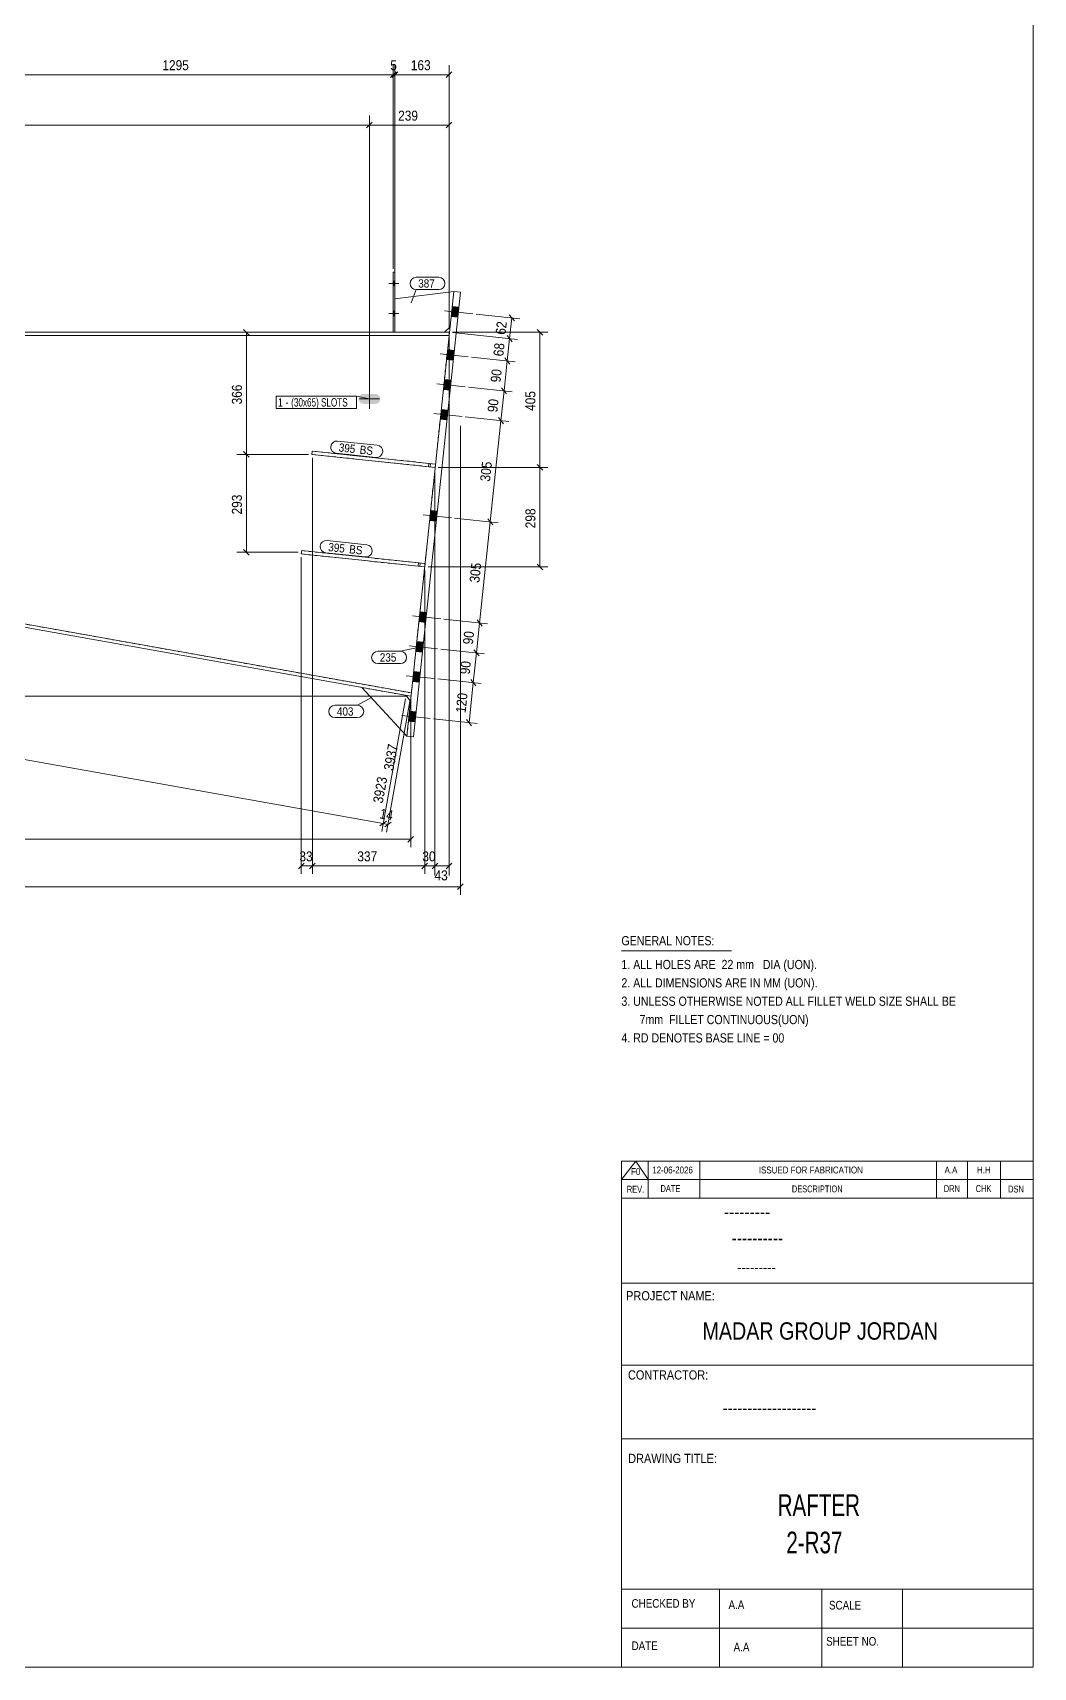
# Model space of a CAD drawing. Header units: millimetres. Extents: x 2 to 1174, y 1 to 825.
# Drawn here: x 874 to 1174, y 5 to 495.1 of the extents above; entities that cross this region are included whole.
import ezdxf

# ---------------------------------------------------------------- set-up
doc = ezdxf.new("R2010")
doc.units = ezdxf.units.MM
doc.linetypes.add('XKITLINE00', pattern=[0])
doc.linetypes.add('XKITLINE01', pattern=[4, 1, -1, 1, -1])
for name, color, linetype, lineweight in [('Bolt', 3, 'Continuous', 0), ('BoltMark', 7, 'Continuous', 0), ('Dimensions', 7, 'Continuous', 0), ('DrawingSheet', 5, 'Continuous', 0), ('OtherObjectType', 7, 'Continuous', 0), ('Part', 2, 'Continuous', 0), ('PartMark', 7, 'Continuous', 0)]:
    doc.layers.add(name, color=color, linetype=linetype, lineweight=lineweight)
doc.styles.add('@ARIAL_UNICODE_MS_BOLD', font='ARIAL.TTF')
doc.styles.add('ARIAL', font='ARIAL.TTF')
doc.styles.add('ARIAL_NARROW', font='ARIALN.TTF')
doc.styles.add('COMIC_SANS_MS_BOLD', font='COMICBD.TTF')
doc.styles.add('SWIS721_EX_BT', font='ARIAL.TTF')
doc.styles.add('SWISSE', font='ARIAL.TTF')

# ---------------------------------------------------------------- blocks, each defined once
blk = doc.blocks.new('*A36')
at = {"layer": 'Part', "color": 2, "linetype": 'XKITLINE00', "lineweight": 0}
for p, q in [((982.57, 423.27), (982.07, 423.27)), ((982.07, 423.27), (982.07, 405.27)), ((982.57, 405.27), (982.57, 423.27))]:
    blk.add_line(p, q, dxfattribs=at)
at = {"layer": 'Part', "color": 7, "linetype": 'XKITLINE01', "lineweight": 0}
blk.add_line((982.07, 405.27), (982.57, 405.27), dxfattribs=at)
blk = doc.blocks.new('*A37')
at = {"layer": 'Part', "color": 2, "linetype": 'XKITLINE00', "lineweight": 0}
for p, q in [((1000.22, 417.43), (982.57, 415.27)), ((982.57, 415.27), (982.57, 405.27)), ((997.44, 405.27), (999.1, 406.76))]:
    blk.add_line(p, q, dxfattribs=at)
at = {"layer": 'Part', "color": 7, "linetype": 'XKITLINE01', "lineweight": 0}
for p, q in [((999.1, 406.76), (1000.22, 417.43)), ((982.57, 405.27), (997.44, 405.27))]:
    blk.add_line(p, q, dxfattribs=at)
blk = doc.blocks.new('*A41')
at = {"layer": 'Part', "color": 2, "linetype": 'XKITLINE00', "lineweight": 0}
for p, q in [((957.77, 369.62), (957.67, 368.63)), ((994.66, 364.73), (957.67, 368.63)), ((994.77, 365.72), (957.77, 369.62)), ((992.67, 364.94), (992.78, 365.93))]:
    blk.add_line(p, q, dxfattribs=at)
at = {"layer": 'Part', "color": 7, "linetype": 'XKITLINE01', "lineweight": 0}
for p, q in [((993.17, 364.88), (993.28, 365.88)), ((994.77, 365.72), (994.66, 364.73))]:
    blk.add_line(p, q, dxfattribs=at)
blk = doc.blocks.new('*A42')
at = {"layer": 'Part', "color": 2, "linetype": 'XKITLINE00', "lineweight": 0}
for p, q in [((954.63, 339.79), (954.52, 338.79)), ((991.52, 334.89), (954.52, 338.79)), ((991.62, 335.89), (954.63, 339.79)), ((989.53, 335.1), (989.63, 336.1))]:
    blk.add_line(p, q, dxfattribs=at)
at = {"layer": 'Part', "color": 7, "linetype": 'XKITLINE01', "lineweight": 0}
for p, q in [((990.02, 335.05), (990.13, 336.04)), ((991.62, 335.89), (991.52, 334.89))]:
    blk.add_line(p, q, dxfattribs=at)
blk = doc.blocks.new('*A43')
at = {"layer": 'Part', "color": 7, "linetype": 'XKITLINE01', "lineweight": 0}
for p, q in [((957.67, 368.63), (957.77, 369.62)), ((994.66, 364.73), (957.67, 368.63)), ((994.77, 365.72), (957.77, 369.62)), ((992.67, 364.94), (992.78, 365.93)), ((993.17, 364.88), (993.28, 365.88)), ((994.77, 365.72), (994.66, 364.73))]:
    blk.add_line(p, q, dxfattribs=at)
blk = doc.blocks.new('*A44')
at = {"layer": 'Part', "color": 7, "linetype": 'XKITLINE01', "lineweight": 0}
for p, q in [((954.52, 338.79), (954.63, 339.79)), ((991.52, 334.89), (954.52, 338.79)), ((991.62, 335.89), (954.63, 339.79)), ((989.53, 335.1), (989.63, 336.1)), ((990.02, 335.05), (990.13, 336.04)), ((991.62, 335.89), (991.52, 334.89))]:
    blk.add_line(p, q, dxfattribs=at)
blk = doc.blocks.new('*A45')
at = {"layer": 'Part', "color": 2, "linetype": 'XKITLINE00', "lineweight": 0}
for p, q in [((986.17, 284.17), (972.66, 298.73)), ((985.95, 296.36), (987.27, 294.61))]:
    blk.add_line(p, q, dxfattribs=at)
at = {"layer": 'Part', "color": 7, "linetype": 'XKITLINE01', "lineweight": 0}
for p, q in [((972.66, 298.73), (985.95, 296.36)), ((987.27, 294.61), (986.17, 284.17))]:
    blk.add_line(p, q, dxfattribs=at)
blk = doc.blocks.new('*A46')
at = {"layer": 'Part', "color": 7, "linetype": 'XKITLINE01', "lineweight": 0}
for p, q in [((599.74, 366.29), (599.74, 404.27)), ((599.74, 404.27), (998.83, 404.27)), ((998.83, 404.27), (987.53, 297.1)), ((987.53, 297.1), (599.92, 366.25))]:
    blk.add_line(p, q, dxfattribs=at)
at = {"layer": 'Part', "color": 2, "linetype": 'XKITLINE00', "lineweight": 0}
blk.add_line((599.92, 366.25), (599.74, 366.29), dxfattribs=at)
blk = doc.blocks.new('*A51')
at = {"layer": 'Part', "color": 2, "linetype": 'XKITLINE00', "lineweight": 0}
for p, q in [((599.74, 365.27), (599.92, 366.25)), ((987.35, 296.11), (599.74, 365.27)), ((599.92, 366.25), (987.53, 297.1)), ((987.53, 297.1), (987.35, 296.11))]:
    blk.add_line(p, q, dxfattribs=at)
blk = doc.blocks.new('*A53')
at = {"layer": 'Part', "color": 2, "linetype": 'XKITLINE00', "lineweight": 0}
for p, q in [((599.74, 405.27), (998.83, 405.27)), ((599.74, 404.27), (599.74, 405.27)), ((998.83, 404.27), (599.74, 404.27)), ((998.83, 405.27), (998.83, 404.27))]:
    blk.add_line(p, q, dxfattribs=at)
blk = doc.blocks.new('*A54')
at = {"layer": 'Part', "color": 2, "linetype": 'XKITLINE00', "lineweight": 0}
for p, q in [((1000.22, 417.43), (986.17, 284.17)), ((988.16, 283.96), (1002.21, 417.22)), ((1002.21, 417.22), (1000.22, 417.43)), ((986.17, 284.17), (988.16, 283.96))]:
    blk.add_line(p, q, dxfattribs=at)
blk = doc.blocks.new('*A77')
at = {"layer": 'Bolt'}
for points in [[(982.07, 420.57), (982.57, 420.57), (982.57, 419.17), (982.07, 419.17)], [(982.07, 420.57), (982.57, 420.57), (982.57, 419.17), (982.07, 419.17)], [(982.07, 411.57), (982.57, 411.57), (982.57, 410.17), (982.07, 410.17)], [(982.07, 411.57), (982.57, 411.57), (982.57, 410.17), (982.07, 410.17)]]:
    blk.add_hatch(color=3, dxfattribs=at).paths.add_polyline_path(points, flags=17)
at = {"layer": 'Bolt', "color": 3, "linetype": 'XKITLINE00', "lineweight": 0}
for p, q in [((983.73, 419.87), (980.73, 419.87)), ((983.73, 419.87), (980.73, 419.87)), ((982.57, 420.57), (982.07, 420.57)), ((982.57, 420.57), (982.07, 420.57)), ((982.57, 419.17), (982.07, 419.17)), ((982.57, 419.17), (982.07, 419.17)), ((983.73, 410.87), (980.73, 410.87)), ((983.73, 410.87), (980.73, 410.87)), ((982.57, 411.57), (982.07, 411.57)), ((982.57, 411.57), (982.07, 411.57)), ((982.57, 410.17), (982.07, 410.17)), ((982.57, 410.17), (982.07, 410.17))]:
    blk.add_line(p, q, dxfattribs=at)
blk = doc.blocks.new('*A78')
at = {"layer": 'Bolt'}
blk.add_hatch(color=3, dxfattribs=at).paths.add_polyline_path([(977.28, 383.88), (976.71, 383.77), (973.21, 383.77), (972.63, 383.88), (972.15, 384.21), (971.82, 384.7), (971.71, 385.27), (971.82, 385.84), (972.15, 386.33), (972.63, 386.66), (973.21, 386.77), (976.71, 386.77), (977.28, 386.66), (977.77, 386.33), (978.09, 385.84), (978.21, 385.27), (978.09, 384.7), (977.77, 384.21)], flags=17)
at = {"layer": 'Bolt', "color": 3, "linetype": 'XKITLINE00', "lineweight": 0}
for p, q in [((974.96, 388.27), (974.96, 382.27)), ((977.96, 385.27), (971.96, 385.27))]:
    blk.add_line(p, q, dxfattribs=at)
blk = doc.blocks.new('*A79')
at = {"layer": 'Bolt'}
for points in [[(1001.42, 409.77), (999.44, 409.98), (999.75, 412.96), (1001.74, 412.75)], [(1001.42, 409.77), (999.44, 409.98), (999.75, 412.96), (1001.74, 412.75)], [(1000.06, 396.84), (998.07, 397.05), (998.39, 400.03), (1000.38, 399.82)], [(1000.06, 396.84), (998.07, 397.05), (998.39, 400.03), (1000.38, 399.82)], [(999.12, 387.89), (997.13, 388.1), (997.44, 391.08), (999.43, 390.87)], [(999.12, 387.89), (997.13, 388.1), (997.44, 391.08), (999.43, 390.87)], [(998.17, 378.94), (996.18, 379.15), (996.5, 382.13), (998.49, 381.92)], [(998.17, 378.94), (996.18, 379.15), (996.5, 382.13), (998.49, 381.92)], [(994.97, 348.6), (992.98, 348.81), (993.3, 351.8), (995.29, 351.59)], [(994.97, 348.6), (992.98, 348.81), (993.3, 351.8), (995.29, 351.59)], [(991.77, 318.27), (989.79, 318.48), (990.1, 321.47), (992.09, 321.26)], [(991.77, 318.27), (989.79, 318.48), (990.1, 321.47), (992.09, 321.26)], [(990.83, 309.32), (988.84, 309.53), (989.16, 312.52), (991.14, 312.31)], [(990.83, 309.32), (988.84, 309.53), (989.16, 312.52), (991.14, 312.31)], [(989.89, 300.37), (987.9, 300.58), (988.21, 303.57), (990.2, 303.36)], [(989.89, 300.37), (987.9, 300.58), (988.21, 303.57), (990.2, 303.36)], [(988.63, 288.44), (986.64, 288.65), (986.95, 291.63), (988.94, 291.42)], [(988.63, 288.44), (986.64, 288.65), (986.95, 291.63), (988.94, 291.42)]]:
    blk.add_hatch(color=3, dxfattribs=at).paths.add_polyline_path(points, flags=17)
at = {"layer": 'Bolt', "color": 3, "linetype": 'XKITLINE00', "lineweight": 0}
for p, q in [((1005.96, 410.8), (997.5, 411.69)), ((1005.96, 410.8), (997.5, 411.69)), ((1001.74, 412.75), (999.75, 412.96)), ((1001.74, 412.75), (999.75, 412.96)), ((1001.42, 409.77), (999.44, 409.98)), ((1001.42, 409.77), (999.44, 409.98)), ((1004.59, 397.87), (996.14, 398.76)), ((1004.59, 397.87), (996.14, 398.76)), ((1000.06, 396.84), (998.07, 397.05)), ((1000.06, 396.84), (998.07, 397.05)), ((1000.38, 399.82), (998.39, 400.03)), ((1000.38, 399.82), (998.39, 400.03)), ((1003.65, 388.92), (995.2, 389.81)), ((1003.65, 388.92), (995.2, 389.81)), ((999.12, 387.89), (997.13, 388.1)), ((999.12, 387.89), (997.13, 388.1)), ((999.43, 390.87), (997.44, 391.08)), ((999.43, 390.87), (997.44, 391.08)), ((1002.71, 379.97), (994.25, 380.86)), ((1002.71, 379.97), (994.25, 380.86)), ((998.17, 378.94), (996.18, 379.15)), ((998.17, 378.94), (996.18, 379.15)), ((998.49, 381.92), (996.5, 382.13)), ((998.49, 381.92), (996.5, 382.13)), ((999.51, 349.64), (991.05, 350.53)), ((999.51, 349.64), (991.05, 350.53)), ((994.97, 348.6), (992.98, 348.81)), ((994.97, 348.6), (992.98, 348.81)), ((995.29, 351.59), (993.3, 351.8)), ((995.29, 351.59), (993.3, 351.8)), ((996.31, 319.3), (987.85, 320.19)), ((996.31, 319.3), (987.85, 320.19)), ((992.09, 321.26), (990.1, 321.47)), ((992.09, 321.26), (990.1, 321.47)), ((991.77, 318.27), (989.79, 318.48)), ((991.77, 318.27), (989.79, 318.48)), ((995.36, 310.35), (986.91, 311.24)), ((995.36, 310.35), (986.91, 311.24)), ((990.83, 309.32), (988.84, 309.53)), ((990.83, 309.32), (988.84, 309.53)), ((991.14, 312.31), (989.16, 312.52)), ((991.14, 312.31), (989.16, 312.52)), ((994.42, 301.4), (985.97, 302.29)), ((994.42, 301.4), (985.97, 302.29)), ((989.89, 300.37), (987.9, 300.58)), ((989.89, 300.37), (987.9, 300.58)), ((990.2, 303.36), (988.21, 303.57)), ((990.2, 303.36), (988.21, 303.57)), ((993.16, 289.47), (984.71, 290.36)), ((993.16, 289.47), (984.71, 290.36)), ((988.94, 291.42), (986.95, 291.63)), ((988.94, 291.42), (986.95, 291.63)), ((988.63, 288.44), (986.64, 288.65)), ((988.63, 288.44), (986.64, 288.65))]:
    blk.add_line(p, q, dxfattribs=at)
blk = doc.blocks.new('*A187')
at = {"layer": 'DrawingSheet', "color": 5, "linetype": 'XKITLINE00', "lineweight": 0}
for p, q in [((1174, 5), (1174, 825)), ((5, 5), (1174, 5))]:
    blk.add_line(p, q, dxfattribs=at)
blk = doc.blocks.new('*A189')
at = {"layer": 'OtherObjectType', "color": 7, "linetype": 'XKITLINE00', "lineweight": 0}
blk.add_line((1050.5, 219.82), (1083.5, 219.82), dxfattribs=at)
at = {"layer": 'OtherObjectType', "color": 7, "style": 'ARIAL_NARROW', "width": 1.008832}
for s, p in [('GENERAL NOTES:', (1050.5, 221.47)), ('1. ALL HOLES ARE  22 mm   DIA (UON).', (1050.5, 214.32)), ('2. ALL DIMENSIONS ARE IN MM (UON).', (1050.5, 208.82)), ('3. UNLESS OTHERWISE NOTED ALL FILLET WELD SIZE SHALL BE', (1050.5, 203.32)), ('7mm  FILLET CONTINUOUS(UON)', (1055.95, 197.82)), ('4. RD DENOTES BASE LINE = 00', (1050.5, 192.32))]:
    blk.add_text(s, height=2.75, dxfattribs=at).set_placement(p)
blk = doc.blocks.new('*A190')
at = {"layer": 'OtherObjectType', "color": 7, "linetype": 'XKITLINE00', "lineweight": 0}
for p, q in [((1050.5, 156.76), (1174, 156.76)), ((1050.5, 151.21), (1054.82, 156.76)), ((1050.5, 151.21), (1050.5, 156.76)), ((1054.82, 156.76), (1058.53, 151.21)), ((1058.53, 151.21), (1058.53, 156.76)), ((1073.97, 151.21), (1073.97, 156.76)), ((1144.98, 151.21), (1144.98, 156.76)), ((1154.24, 151.21), (1154.24, 156.76)), ((1164.12, 151.21), (1164.12, 156.76)), ((1174, 151.21), (1174, 156.76)), ((1050.5, 151.21), (1174, 151.21)), ((1050.5, 145.65), (1050.5, 151.21)), ((1054.21, 151.21), (1174, 151.21)), ((1058.53, 145.65), (1058.53, 151.21)), ((1073.97, 145.65), (1073.97, 151.21)), ((1144.98, 145.65), (1144.98, 151.21)), ((1154.24, 145.65), (1154.24, 151.21)), ((1164.12, 145.65), (1164.12, 151.21)), ((1174, 145.65), (1174, 151.21))]:
    blk.add_line(p, q, dxfattribs=at)
at = {"layer": 'OtherObjectType', "color": 7, "style": 'ARIAL_NARROW'}
for s, height, width, p in [('F0', 2.058, 1.008832, (1053.4, 152.59)), ('12-06-2026', 2.058, 1.008832, (1059.76, 153.06)), ('ISSUED FOR FABRICATION', 2.0583, 1.008832, (1091.71, 153.06)), ('A.A', 2.058, 1.008832, (1147.4, 153.06)), ('H.H', 2.058, 1.008832, (1157.13, 153.06)), ('REV.', 2.058, 0.907949, (1052.13, 147.31)), ('DATE', 2.058, 0.907949, (1062.23, 147.5)), ('DESCRIPTION', 2.0583, 0.907949, (1101.61, 147.39)), ('DRN', 2.058, 0.907949, (1147.17, 147.47)), ('CHK', 2.058, 0.907949, (1156.72, 147.5)), ('DSN', 2.058, 0.907949, (1166.47, 147.35))]:
    blk.add_text(s, height=height, dxfattribs=dict(at, width=width)).set_placement(p)
blk = doc.blocks.new('*A192')
at = {"layer": 'OtherObjectType', "color": 2, "linetype": 'XKITLINE00', "lineweight": 0}
for p, q in [((1050.5, 145.65), (1174, 145.65)), ((1050.5, 5), (1050.5, 145.64)), ((1173.98, 145.64), (1174, 5)), ((1174, 120.14), (1050.5, 120.14)), ((1050.5, 95.63), (1174, 95.63)), ((1174, 73.49), (1050.5, 73.49)), ((1174, 28.4), (1050.5, 28.4)), ((1079.94, 28.4), (1079.94, 5)), ((1110.62, 5), (1110.62, 28.4)), ((1134.75, 5), (1134.75, 28.4)), ((1174, 16.7), (1050.5, 16.7)), ((1174, 5), (1050.5, 5))]:
    blk.add_line(p, q, dxfattribs=at)
at = {"layer": 'OtherObjectType', "color": 4, "style": '@ARIAL_UNICODE_MS_BOLD', "width": 0.85}
blk.add_text('---------', height=3.9, dxfattribs=at).set_placement((1081.23, 139.59))
at = {"layer": 'OtherObjectType', "color": 7, "style": 'ARIAL', "width": 0.85}
for s, height, p in [('----------', 3.9, (1083.56, 131.77)), ('---------', 3.25, (1085.21, 123.31))]:
    blk.add_text(s, height=height, dxfattribs=at).set_placement(p)
at = {"layer": 'OtherObjectType', "color": 3, "width": 0.85}
for s, style, p in [('PROJECT NAME:', 'SWIS721_EX_BT', (1051.92, 115.01)), ('CONTRACTOR:', 'SWISSE', (1052.47, 91.27)), ('DRAWING TITLE:', 'SWIS721_EX_BT', (1052.53, 66.24))]:
    blk.add_text(s, height=2.7618, dxfattribs=dict(at, style=style)).set_placement(p)
at = {"layer": 'OtherObjectType', "color": 7, "width": 0.85}
for s, height, p in [('MADAR GROUP JORDAN', 5.2, (1074.79, 103.23)), ('CHECKED BY', 2.592, (1053.53, 22.86)), ('A.A', 2.592, (1082.61, 22.45)), ('SCALE', 2.592, (1112.74, 22.33)), ('DATE', 2.592, (1053.54, 10.16)), ('A.A', 2.592, (1084.14, 9.76)), ('SHEET NO.', 2.592, (1111.87, 11.49))]:
    blk.add_text(s, height=height, dxfattribs=at).set_placement(p)
at = {"layer": 'OtherObjectType', "color": 1}
for s, height, style, width, p in [('-------------------', 3.9, 'COMIC_SANS_MS_BOLD', 0.85, (1080.87, 80.86)), ('RAFTER', 6.5, 'ARIAL', 0.68, (1097.34, 50.37)), ('2-R37', 6.5, 'ARIAL', 0.68, (1099.95, 39.17))]:
    blk.add_text(s, height=height, dxfattribs=dict(at, style=style, width=width)).set_placement(p)
blk = doc.blocks.new('*A195')
at = {"layer": 'Dimensions', "color": 7, "linetype": 'XKITLINE00', "lineweight": 0}
for p, q in [((1002.21, 377.23), (1002.21, 236.61)), ((104.06, 239.01), (1002.21, 239.01)), ((1003.06, 239.86), (1001.36, 238.16))]:
    blk.add_line(p, q, dxfattribs=at)
at = {"layer": 'Dimensions', "color": 3}
blk.add_point((1002.21, 239.01), dxfattribs=at)
blk = doc.blocks.new('*A205')
at = {"layer": 'Dimensions', "color": 7, "linetype": 'XKITLINE00', "lineweight": 0}
for p, q in [((719.42, 349.26), (703.21, 349.26)), ((705.22, 350.11), (706.91, 348.41)), ((706.06, 296.11), (706.06, 349.26)), ((986.35, 296.11), (703.21, 296.11)), ((705.22, 296.96), (706.91, 295.26))]:
    blk.add_line(p, q, dxfattribs=at)
at = {"layer": 'Dimensions', "color": 3}
for p in [(706.06, 349.26), (706.06, 296.11)]:
    blk.add_point(p, dxfattribs=at)
at = {"layer": 'Dimensions', "color": 3, "style": 'ARIAL', "width": 0.85}
for s, p in [('522', (707.36, 350.46)), ('10', (708.03, 297.31))]:
    blk.add_text(s, height=3, dxfattribs=at).set_placement(p)
blk.add_text('531', height=3, rotation=90.0002, dxfattribs=at).set_placement((704.71, 319.35))
blk = doc.blocks.new('*A207')
at = {"layer": 'Dimensions', "color": 7, "linetype": 'XKITLINE00', "lineweight": 0}
for p, q in [((518.14, 468.18), (516.44, 466.48)), ((517.29, 386.27), (517.29, 470.18)), ((517.29, 467.33), (974.96, 467.33)), ((975.81, 468.18), (974.11, 466.48)), ((974.96, 386.27), (974.96, 470.18))]:
    blk.add_line(p, q, dxfattribs=at)
at = {"layer": 'Dimensions', "color": 3}
for p in [(517.29, 467.33), (974.96, 467.33)]:
    blk.add_point(p, dxfattribs=at)
at = {"layer": 'Dimensions', "color": 3, "style": 'ARIAL', "width": 0.85}
blk.add_text('5709', height=3, dxfattribs=at).set_placement((741.67, 468.68))
blk = doc.blocks.new('*A208')
at = {"layer": 'Dimensions', "color": 7, "linetype": 'XKITLINE00', "lineweight": 0}
for p, q in [((599.74, 364.27), (599.74, 250.87)), ((987.35, 295.11), (987.35, 250.87)), ((600.59, 254.12), (598.9, 252.42)), ((599.74, 253.27), (987.35, 253.27)), ((988.2, 254.12), (986.51, 252.42))]:
    blk.add_line(p, q, dxfattribs=at)
at = {"layer": 'Dimensions', "color": 3}
for p in [(599.74, 253.27), (987.35, 253.27)]:
    blk.add_point(p, dxfattribs=at)
at = {"layer": 'Dimensions', "color": 3, "style": 'ARIAL', "width": 0.85}
blk.add_text('3876', height=3, dxfattribs=at).set_placement((789.1, 254.62))
blk = doc.blocks.new('*A211')
at = {"layer": 'Dimensions', "color": 7, "linetype": 'XKITLINE00', "lineweight": 0}
for p, q in [((599.57, 364.29), (592.47, 324.49)), ((599.57, 364.29), (592.47, 324.49)), ((593.87, 327.54), (591.9, 326.17)), ((595.44, 326.91), (592.89, 326.85)), ((592.89, 326.85), (979.09, 257.95)), ((595.26, 325.92), (592.89, 326.85)), ((600, 325.58), (592.89, 326.85)), ((985.77, 295.38), (978.67, 255.58)), ((980.08, 258.63), (978.11, 257.26))]:
    blk.add_line(p, q, dxfattribs=at)
at = {"layer": 'Dimensions', "color": 3}
for p in [(592.89, 326.85), (979.09, 257.95)]:
    blk.add_point(p, dxfattribs=at)
at = {"layer": 'Dimensions', "color": 7}
blk.add_point((592.89, 326.85), dxfattribs=at)
at = {"layer": 'Dimensions', "color": 3, "style": 'ARIAL', "width": 0.85}
for s, rotation, p in [('RD', -10.1184, (594.52, 327.78)), ('3923', -10.1184, (781.85, 294.51)), ('3923', 79.8818, (978.93, 263.87))]:
    blk.add_text(s, height=3, rotation=rotation, dxfattribs=at).set_placement(p)
blk = doc.blocks.new('*A213')
at = {"layer": 'Dimensions', "color": 7, "linetype": 'XKITLINE00', "lineweight": 0}
for p, q in [((598.74, 365.27), (572.69, 365.27)), ((574.69, 366.12), (576.39, 364.42)), ((575.54, 296.11), (575.54, 365.27)), ((986.35, 296.11), (572.69, 296.11)), ((574.69, 296.96), (576.39, 295.26))]:
    blk.add_line(p, q, dxfattribs=at)
at = {"layer": 'Dimensions', "color": 3}
for p in [(575.54, 365.27), (575.54, 296.11)]:
    blk.add_point(p, dxfattribs=at)
at = {"layer": 'Dimensions', "color": 3, "style": 'ARIAL', "width": 0.85}
blk.add_text('692', height=3, rotation=90.0002, dxfattribs=at).set_placement((574.19, 327.35))
blk = doc.blocks.new('*A219')
at = {"layer": 'PartMark', "color": 7, "linetype": 'XKITLINE00', "lineweight": 0}
for p, q in [((965.38, 372.64), (977.28, 371.39)), ((964.99, 368.96), (976.89, 367.71))]:
    blk.add_line(p, q, dxfattribs=at)
for centre, start, end in [((965.19, 370.8), 83.9789, 263.9789), ((977.08, 369.55), 263.9789, 83.9789)]:
    blk.add_arc(centre, 1.85, start, end, dxfattribs=at)
at = {"layer": 'PartMark', "color": 3, "style": 'ARIAL', "width": 0.85}
for s, p in [('395', (965.65, 369.5)), ('BS', (971.93, 368.83))]:
    blk.add_text(s, height=2.5, rotation=-6.0218, dxfattribs=at).set_placement(p)
blk = doc.blocks.new('*A221')
at = {"layer": 'PartMark', "color": 7, "linetype": 'XKITLINE00', "lineweight": 0}
for p, q in [((961.85, 339.13), (973.74, 337.87)), ((962.23, 342.81), (974.13, 341.55))]:
    blk.add_line(p, q, dxfattribs=at)
for centre, start, end in [((962.04, 340.97), 83.9789, 263.9789), ((973.94, 339.71), 263.9789, 83.9789)]:
    blk.add_arc(centre, 1.85, start, end, dxfattribs=at)
at = {"layer": 'PartMark', "color": 3, "style": 'ARIAL', "width": 0.85}
for s, p in [('395', (962.51, 339.66)), ('BS', (968.78, 339))]:
    blk.add_text(s, height=2.5, rotation=-6.0218, dxfattribs=at).set_placement(p)
blk = doc.blocks.new('*A279')
at = {"layer": 'Dimensions', "color": 7, "linetype": 'XKITLINE00', "lineweight": 0}
for p, q in [((995.56, 364.74), (1028.46, 364.74)), ((1025.22, 365.59), (1026.91, 363.89)), ((1026.06, 334.89), (1026.06, 364.74)), ((992.52, 334.89), (1028.46, 334.89)), ((1025.22, 335.74), (1026.91, 334.04))]:
    blk.add_line(p, q, dxfattribs=at)
at = {"layer": 'Dimensions', "color": 3}
for p in [(1026.06, 364.74), (1026.06, 334.89)]:
    blk.add_point(p, dxfattribs=at)
at = {"layer": 'Dimensions', "color": 3, "style": 'ARIAL', "width": 0.85}
blk.add_text('298', height=3, rotation=90.0002, dxfattribs=at).set_placement((1024.71, 346.48))
blk = doc.blocks.new('*A280')
at = {"layer": 'Dimensions', "color": 7, "linetype": 'XKITLINE00', "lineweight": 0}
for p, q in [((999.83, 405.27), (1028.46, 405.27)), ((1025.22, 406.12), (1026.91, 404.42)), ((1026.06, 364.74), (1026.06, 405.27)), ((995.56, 364.74), (1028.46, 364.74)), ((1025.22, 365.59), (1026.91, 363.89))]:
    blk.add_line(p, q, dxfattribs=at)
at = {"layer": 'Dimensions', "color": 3}
for p in [(1026.06, 405.27), (1026.06, 364.74)]:
    blk.add_point(p, dxfattribs=at)
at = {"layer": 'Dimensions', "color": 3, "style": 'ARIAL', "width": 0.85}
blk.add_text('405', height=3, rotation=90.0002, dxfattribs=at).set_placement((1024.71, 381.67))
blk = doc.blocks.new('*A281')
at = {"layer": 'Dimensions', "color": 7, "linetype": 'XKITLINE00', "lineweight": 0}
for p, q in [((956.67, 368.63), (935.21, 368.63)), ((937.22, 369.48), (938.91, 367.78)), ((938.06, 339.29), (938.06, 368.63)), ((953.57, 339.29), (935.21, 339.29)), ((937.22, 340.14), (938.91, 338.44))]:
    blk.add_line(p, q, dxfattribs=at)
at = {"layer": 'Dimensions', "color": 3}
for p in [(938.06, 368.63), (938.06, 339.29)]:
    blk.add_point(p, dxfattribs=at)
at = {"layer": 'Dimensions', "color": 3, "style": 'ARIAL', "width": 0.85}
blk.add_text('293', height=3, rotation=90.0002, dxfattribs=at).set_placement((936.71, 350.62))
blk = doc.blocks.new('*A282')
at = {"layer": 'Dimensions', "color": 7, "linetype": 'XKITLINE00', "lineweight": 0}
for p, q in [((956.72, 405.27), (935.21, 405.27)), ((937.22, 406.12), (938.91, 404.42)), ((938.06, 368.63), (938.06, 405.27)), ((956.67, 368.63), (935.21, 368.63)), ((937.22, 369.48), (938.91, 367.78))]:
    blk.add_line(p, q, dxfattribs=at)
at = {"layer": 'Dimensions', "color": 3}
for p in [(938.06, 405.27), (938.06, 368.63)]:
    blk.add_point(p, dxfattribs=at)
at = {"layer": 'Dimensions', "color": 3, "style": 'ARIAL', "width": 0.85}
blk.add_text('366', height=3, rotation=90.0002, dxfattribs=at).set_placement((936.71, 383.61))
blk = doc.blocks.new('*A283')
at = {"layer": 'Dimensions', "color": 7, "linetype": 'XKITLINE00', "lineweight": 0}
for p, q in [((957.83, 367.61), (957.83, 242.87)), ((954.52, 337.79), (954.52, 242.87)), ((955.37, 246.12), (953.67, 244.42)), ((954.52, 245.27), (957.83, 245.27)), ((958.68, 246.12), (956.98, 244.42))]:
    blk.add_line(p, q, dxfattribs=at)
at = {"layer": 'Dimensions', "color": 3}
for p in [(954.52, 245.27), (957.83, 245.27)]:
    blk.add_point(p, dxfattribs=at)
at = {"layer": 'Dimensions', "color": 3, "style": 'ARIAL', "width": 0.85}
blk.add_text('33', height=3, dxfattribs=at).set_placement((953.95, 246.62))
blk = doc.blocks.new('*A284')
at = {"layer": 'Dimensions', "color": 7, "linetype": 'XKITLINE00', "lineweight": 0}
for p, q in [((957.83, 367.61), (957.83, 242.87)), ((991.52, 333.89), (991.52, 242.87)), ((958.68, 246.12), (956.98, 244.42)), ((957.83, 245.27), (991.52, 245.27)), ((992.36, 246.12), (990.67, 244.42))]:
    blk.add_line(p, q, dxfattribs=at)
at = {"layer": 'Dimensions', "color": 3}
for p in [(957.83, 245.27), (991.52, 245.27)]:
    blk.add_point(p, dxfattribs=at)
at = {"layer": 'Dimensions', "color": 3, "style": 'ARIAL', "width": 0.85}
blk.add_text('337', height=3, dxfattribs=at).set_placement((971.33, 246.62))
blk = doc.blocks.new('*A285')
at = {"layer": 'Dimensions', "color": 7, "linetype": 'XKITLINE00', "lineweight": 0}
for p, q in [((994.56, 363.74), (994.56, 242.87)), ((991.52, 333.89), (991.52, 242.87)), ((992.36, 246.12), (990.67, 244.42)), ((991.52, 245.27), (994.56, 245.27)), ((995.41, 246.12), (993.71, 244.42))]:
    blk.add_line(p, q, dxfattribs=at)
at = {"layer": 'Dimensions', "color": 3}
for p in [(991.52, 245.27), (994.56, 245.27)]:
    blk.add_point(p, dxfattribs=at)
at = {"layer": 'Dimensions', "color": 3, "style": 'ARIAL', "width": 0.85}
blk.add_text('30', height=3, dxfattribs=at).set_placement((990.81, 246.62))
blk = doc.blocks.new('*A286')
at = {"layer": 'Dimensions', "color": 7, "linetype": 'XKITLINE00', "lineweight": 0}
for p, q in [((998.83, 404.27), (998.83, 242.42)), ((994.56, 363.74), (994.56, 242.42)), ((995.41, 246.12), (993.71, 244.42)), ((994.56, 245.27), (998.83, 245.27)), ((999.68, 246.12), (997.99, 244.42))]:
    blk.add_line(p, q, dxfattribs=at)
at = {"layer": 'Dimensions', "color": 3}
for p in [(994.56, 245.27), (998.83, 245.27)]:
    blk.add_point(p, dxfattribs=at)
at = {"layer": 'Dimensions', "color": 3, "style": 'ARIAL', "width": 0.85}
blk.add_text('43', height=3, dxfattribs=at).set_placement((994.47, 240.92))
blk = doc.blocks.new('*A287')
at = {"layer": 'Dimensions', "color": 7, "linetype": 'XKITLINE00', "lineweight": 0}
for p, q in [((995.41, 301.3), (1008.49, 299.92)), ((1004.84, 288.24), (1006.1, 300.17)), ((1005.35, 301.1), (1006.86, 299.24)), ((994.15, 289.36), (1007.23, 287.98)), ((1004.09, 289.17), (1005.6, 287.3))]:
    blk.add_line(p, q, dxfattribs=at)
at = {"layer": 'Dimensions', "color": 3}
for p in [(1006.1, 300.17), (1004.84, 288.24)]:
    blk.add_point(p, dxfattribs=at)
at = {"layer": 'Dimensions', "color": 3, "style": 'ARIAL', "width": 0.85}
blk.add_text('120', height=3, rotation=83.9784, dxfattribs=at).set_placement((1003.78, 291.03))
blk = doc.blocks.new('*A288')
at = {"layer": 'Dimensions', "color": 7, "linetype": 'XKITLINE00', "lineweight": 0}
for p, q in [((996.36, 310.25), (1009.43, 308.87)), ((1006.1, 300.17), (1007.05, 309.12)), ((1006.29, 310.05), (1007.8, 308.19)), ((995.41, 301.3), (1008.49, 299.92)), ((1005.35, 301.1), (1006.86, 299.24))]:
    blk.add_line(p, q, dxfattribs=at)
at = {"layer": 'Dimensions', "color": 3}
for p in [(1007.05, 309.12), (1006.1, 300.17)]:
    blk.add_point(p, dxfattribs=at)
at = {"layer": 'Dimensions', "color": 3, "style": 'ARIAL', "width": 0.85}
blk.add_text('90', height=3, rotation=83.9784, dxfattribs=at).set_placement((1005, 302.57))
blk = doc.blocks.new('*A289')
at = {"layer": 'Dimensions', "color": 7, "linetype": 'XKITLINE00', "lineweight": 0}
for p, q in [((997.3, 319.2), (1010.38, 317.82)), ((1007.24, 319), (1008.75, 317.14)), ((1007.05, 309.12), (1007.99, 318.07)), ((996.36, 310.25), (1009.43, 308.87)), ((1006.29, 310.05), (1007.8, 308.19))]:
    blk.add_line(p, q, dxfattribs=at)
at = {"layer": 'Dimensions', "color": 3}
for p in [(1007.99, 318.07), (1007.05, 309.12)]:
    blk.add_point(p, dxfattribs=at)
at = {"layer": 'Dimensions', "color": 3, "style": 'ARIAL', "width": 0.85}
blk.add_text('90', height=3, rotation=83.9784, dxfattribs=at).set_placement((1005.94, 311.52))
blk = doc.blocks.new('*A290')
at = {"layer": 'Dimensions', "color": 7, "linetype": 'XKITLINE00', "lineweight": 0}
for p, q in [((1000.5, 349.53), (1013.58, 348.15)), ((1007.99, 318.07), (1011.19, 348.4)), ((1010.44, 349.34), (1011.95, 347.47)), ((997.3, 319.2), (1010.38, 317.82)), ((1007.24, 319), (1008.75, 317.14))]:
    blk.add_line(p, q, dxfattribs=at)
at = {"layer": 'Dimensions', "color": 3}
for p in [(1011.19, 348.4), (1007.99, 318.07)]:
    blk.add_point(p, dxfattribs=at)
at = {"layer": 'Dimensions', "color": 3, "style": 'ARIAL', "width": 0.85}
blk.add_text('305', height=3, rotation=83.9784, dxfattribs=at).set_placement((1007.9, 330.06))
blk = doc.blocks.new('*A291')
at = {"layer": 'Dimensions', "color": 7, "linetype": 'XKITLINE00', "lineweight": 0}
for p, q in [((1003.7, 379.86), (1016.78, 378.48)), ((1011.19, 348.4), (1014.39, 378.73)), ((1013.63, 379.67), (1015.14, 377.8)), ((1000.5, 349.53), (1013.58, 348.15)), ((1010.44, 349.34), (1011.95, 347.47))]:
    blk.add_line(p, q, dxfattribs=at)
at = {"layer": 'Dimensions', "color": 3}
for p in [(1014.39, 378.73), (1011.19, 348.4)]:
    blk.add_point(p, dxfattribs=at)
at = {"layer": 'Dimensions', "color": 3, "style": 'ARIAL', "width": 0.85}
blk.add_text('305', height=3, rotation=83.9784, dxfattribs=at).set_placement((1011.1, 360.39))
blk = doc.blocks.new('*A292')
at = {"layer": 'Dimensions', "color": 7, "linetype": 'XKITLINE00', "lineweight": 0}
for p, q in [((1004.64, 388.81), (1017.72, 387.43)), ((1014.39, 378.73), (1015.33, 387.68)), ((1014.58, 388.62), (1016.09, 386.75)), ((1003.7, 379.86), (1016.78, 378.48)), ((1013.63, 379.67), (1015.14, 377.8))]:
    blk.add_line(p, q, dxfattribs=at)
at = {"layer": 'Dimensions', "color": 3}
for p in [(1015.33, 387.68), (1014.39, 378.73)]:
    blk.add_point(p, dxfattribs=at)
at = {"layer": 'Dimensions', "color": 3, "style": 'ARIAL', "width": 0.85}
blk.add_text('90', height=3, rotation=83.9784, dxfattribs=at).set_placement((1013.29, 381.14))
blk = doc.blocks.new('*A293')
at = {"layer": 'Dimensions', "color": 7, "linetype": 'XKITLINE00', "lineweight": 0}
for p, q in [((1005.59, 397.76), (1018.66, 396.38)), ((1015.52, 397.57), (1017.03, 395.7)), ((1015.33, 387.68), (1016.28, 396.64)), ((1004.64, 388.81), (1017.72, 387.43)), ((1014.58, 388.62), (1016.09, 386.75))]:
    blk.add_line(p, q, dxfattribs=at)
at = {"layer": 'Dimensions', "color": 3}
for p in [(1016.28, 396.64), (1015.33, 387.68)]:
    blk.add_point(p, dxfattribs=at)
at = {"layer": 'Dimensions', "color": 3, "style": 'ARIAL', "width": 0.85}
blk.add_text('90', height=3, rotation=83.9784, dxfattribs=at).set_placement((1014.23, 390.09))
blk = doc.blocks.new('*A294')
at = {"layer": 'Dimensions', "color": 7, "linetype": 'XKITLINE00', "lineweight": 0}
for p, q in [((999.83, 405.16), (1019.37, 403.1)), ((1016.23, 404.29), (1017.74, 402.42)), ((1016.28, 396.64), (1016.99, 403.35)), ((1005.59, 397.76), (1018.66, 396.38)), ((1015.52, 397.57), (1017.03, 395.7))]:
    blk.add_line(p, q, dxfattribs=at)
at = {"layer": 'Dimensions', "color": 3}
for p in [(1016.99, 403.35), (1016.28, 396.64)]:
    blk.add_point(p, dxfattribs=at)
at = {"layer": 'Dimensions', "color": 3, "style": 'ARIAL', "width": 0.85}
blk.add_text('68', height=3, rotation=83.9784, dxfattribs=at).set_placement((1015.06, 397.92))
blk = doc.blocks.new('*A295')
at = {"layer": 'Dimensions', "color": 7, "linetype": 'XKITLINE00', "lineweight": 0}
for p, q in [((1006.95, 410.69), (1020.03, 409.31)), ((1016.89, 410.5), (1018.4, 408.63)), ((1016.99, 403.35), (1017.64, 409.56)), ((999.83, 405.16), (1019.37, 403.1)), ((1016.23, 404.29), (1017.74, 402.42))]:
    blk.add_line(p, q, dxfattribs=at)
at = {"layer": 'Dimensions', "color": 3}
for p in [(1017.64, 409.56), (1016.99, 403.35)]:
    blk.add_point(p, dxfattribs=at)
at = {"layer": 'Dimensions', "color": 3, "style": 'ARIAL', "width": 0.85}
blk.add_text('62', height=3, rotation=83.9784, dxfattribs=at).set_placement((1015.74, 404.39))
blk = doc.blocks.new('*A296')
at = {"layer": 'Dimensions', "color": 7, "linetype": 'XKITLINE00', "lineweight": 0}
for p, q in [((848.92, 326.07), (831.21, 326.07)), ((833.22, 326.91), (834.91, 325.22)), ((834.06, 296.11), (834.06, 326.07)), ((986.35, 296.11), (831.21, 296.11)), ((833.22, 296.96), (834.91, 295.26))]:
    blk.add_line(p, q, dxfattribs=at)
at = {"layer": 'Dimensions', "color": 3}
for p in [(834.06, 326.07), (834.06, 296.11)]:
    blk.add_point(p, dxfattribs=at)
at = {"layer": 'Dimensions', "color": 3, "style": 'ARIAL', "width": 0.85}
for s, p in [('290', (835.36, 327.27)), ('10', (836.03, 297.31))]:
    blk.add_text(s, height=3, dxfattribs=at).set_placement(p)
blk.add_text('300', height=3, rotation=90.0002, dxfattribs=at).set_placement((832.71, 307.75))
blk = doc.blocks.new('*A299')
at = {"layer": 'Dimensions', "color": 7, "linetype": 'XKITLINE00', "lineweight": 0}
for p, q in [((852.57, 424.27), (852.57, 485.31)), ((982.07, 424.27), (982.07, 485.31)), ((853.42, 483.31), (851.72, 481.61)), ((852.57, 482.46), (982.07, 482.46)), ((982.92, 483.31), (981.22, 481.61))]:
    blk.add_line(p, q, dxfattribs=at)
at = {"layer": 'Dimensions', "color": 3}
for p in [(852.57, 482.46), (982.07, 482.46)]:
    blk.add_point(p, dxfattribs=at)
at = {"layer": 'Dimensions', "color": 3, "style": 'ARIAL', "width": 0.85}
blk.add_text('1295', height=3, dxfattribs=at).set_placement((912.87, 483.81))
blk = doc.blocks.new('*A300')
at = {"layer": 'Dimensions', "color": 7, "linetype": 'XKITLINE00', "lineweight": 0}
for p, q in [((982.07, 424.27), (982.07, 485.31)), ((982.57, 416.27), (982.57, 485.31)), ((982.92, 483.31), (981.22, 481.61)), ((983.42, 483.31), (981.72, 481.61)), ((982.07, 482.46), (982.57, 482.46))]:
    blk.add_line(p, q, dxfattribs=at)
at = {"layer": 'Dimensions', "color": 3}
for p in [(982.07, 482.46), (982.57, 482.46)]:
    blk.add_point(p, dxfattribs=at)
at = {"layer": 'Dimensions', "color": 3, "style": 'ARIAL', "width": 0.85}
blk.add_text('5', height=3, dxfattribs=at).set_placement((981.2, 483.81))
blk = doc.blocks.new('*A301')
at = {"layer": 'Dimensions', "color": 7, "linetype": 'XKITLINE00', "lineweight": 0}
for p, q in [((982.57, 416.27), (982.57, 485.31)), ((998.83, 406.27), (998.83, 485.31)), ((983.42, 483.31), (981.72, 481.61)), ((982.57, 482.46), (998.83, 482.46)), ((999.68, 483.31), (997.99, 481.61))]:
    blk.add_line(p, q, dxfattribs=at)
at = {"layer": 'Dimensions', "color": 3}
for p in [(982.57, 482.46), (998.83, 482.46)]:
    blk.add_point(p, dxfattribs=at)
at = {"layer": 'Dimensions', "color": 3, "style": 'ARIAL', "width": 0.85}
blk.add_text('163', height=3, dxfattribs=at).set_placement((987.36, 483.81))
blk = doc.blocks.new('*A302')
at = {"layer": 'Dimensions', "color": 7, "linetype": 'XKITLINE00', "lineweight": 0}
for p, q in [((975.81, 468.18), (974.11, 466.48)), ((974.96, 386.27), (974.96, 470.18)), ((974.96, 467.33), (998.83, 467.33)), ((999.68, 468.18), (997.99, 466.48)), ((998.83, 406.27), (998.83, 470.18))]:
    blk.add_line(p, q, dxfattribs=at)
at = {"layer": 'Dimensions', "color": 3}
for p in [(974.96, 467.33), (998.83, 467.33)]:
    blk.add_point(p, dxfattribs=at)
at = {"layer": 'Dimensions', "color": 3, "style": 'ARIAL', "width": 0.85}
blk.add_text('239', height=3, dxfattribs=at).set_placement((983.56, 468.68))
blk = doc.blocks.new('*A304')
at = {"layer": 'Dimensions', "color": 7, "linetype": 'XKITLINE00', "lineweight": 0}
for p, q in [((985.77, 295.38), (978.67, 255.58)), ((987.18, 295.13), (980.08, 255.33)), ((980.08, 258.63), (978.11, 257.26)), ((979.09, 257.95), (980.5, 257.7)), ((981.48, 258.38), (979.52, 257.01))]:
    blk.add_line(p, q, dxfattribs=at)
at = {"layer": 'Dimensions', "color": 3}
for p in [(979.09, 257.95), (980.5, 257.7)]:
    blk.add_point(p, dxfattribs=at)
at = {"layer": 'Dimensions', "color": 3, "style": 'ARIAL', "width": 0.85}
for s, rotation, p in [('3937', 79.8818, (982.13, 273.66)), ('14', -10.1184, (977.84, 259.54))]:
    blk.add_text(s, height=3, rotation=rotation, dxfattribs=at).set_placement(p)
blk = doc.blocks.new('*A305')
at = {"layer": 'BoltMark', "color": 7, "linetype": 'XKITLINE00', "lineweight": 0}
for p, q in [((946.97, 386.08), (971.09, 386.08)), ((946.97, 382.38), (946.97, 386.08)), ((946.97, 382.38), (971.09, 382.38)), ((971.09, 382.38), (971.09, 386.08)), ((974.96, 385.27), (971.09, 386.08))]:
    blk.add_line(p, q, dxfattribs=at)
at = {"layer": 'BoltMark', "color": 3, "style": 'ARIAL_NARROW', "width": 0.85}
for s, p in [('1', (947.57, 382.98)), ('-', (949.84, 382.98)), ('(30x65) SLOTS', (951.5, 382.98))]:
    blk.add_text(s, height=2.5, dxfattribs=at).set_placement(p)
blk = doc.blocks.new('*A307')
at = {"layer": 'PartMark', "color": 7, "linetype": 'XKITLINE00', "lineweight": 0}
for p, q in [((977.46, 309.61), (984.22, 309.61)), ((989.41, 310.76), (984.22, 309.61)), ((977.46, 305.91), (984.22, 305.91))]:
    blk.add_line(p, q, dxfattribs=at)
for centre, start, end in [((977.46, 307.76), 90, 270), ((984.22, 307.76), 270, 90)]:
    blk.add_arc(centre, 1.85, start, end, dxfattribs=at)
at = {"layer": 'PartMark', "color": 3, "style": 'ARIAL', "width": 0.85}
blk.add_text('235', height=2.5, dxfattribs=at).set_placement((978.06, 306.51))
blk = doc.blocks.new('*A308')
at = {"layer": 'PartMark', "color": 7, "linetype": 'XKITLINE00', "lineweight": 0}
for p, q in [((975.61, 295.79), (971.37, 293.4)), ((964.6, 293.4), (971.37, 293.4)), ((964.6, 289.7), (971.37, 289.7))]:
    blk.add_line(p, q, dxfattribs=at)
for centre, start, end in [((964.6, 291.55), 90, 270), ((971.37, 291.55), 270, 90)]:
    blk.add_arc(centre, 1.85, start, end, dxfattribs=at)
at = {"layer": 'PartMark', "color": 3, "style": 'ARIAL', "width": 0.85}
blk.add_text('403', height=2.5, dxfattribs=at).set_placement((965.2, 290.3))
blk = doc.blocks.new('*A309')
at = {"layer": 'PartMark', "color": 7, "linetype": 'XKITLINE00', "lineweight": 0}
for p, q in [((988.98, 421.72), (995.75, 421.72)), ((987.43, 414.08), (988.98, 418.02)), ((988.98, 418.02), (995.75, 418.02))]:
    blk.add_line(p, q, dxfattribs=at)
for centre, start, end in [((988.98, 419.87), 90, 270), ((995.75, 419.87), 270, 90)]:
    blk.add_arc(centre, 1.85, start, end, dxfattribs=at)
at = {"layer": 'PartMark', "color": 3, "style": 'ARIAL', "width": 0.85}
blk.add_text('387', height=2.5, dxfattribs=at).set_placement((989.58, 418.62))

msp = doc.modelspace()

# ---------------------------------------------------------------- block references
at = {"lineweight": 0}
for name in ['*A187', '*A299', '*A300', '*A301', '*A207', '*A302', '*A36', '*A309', '*A77', '*A37', '*A54', '*A79', '*A295', '*A53', '*A46', '*A282', '*A286', '*A280', '*A294', '*A293', '*A78', '*A292', '*A305', '*A291', '*A195', '*A219', '*A281', '*A283', '*A284', '*A41', '*A43', '*A213', '*A211', '*A208', '*A51', '*A285', '*A279', '*A205', '*A290', '*A42', '*A44', '*A221', '*A296', '*A289', '*A307', '*A288', '*A287', '*A308', '*A45', '*A304', '*A189', '*A190', '*A192']:
    msp.add_blockref(name, (0, 0), dxfattribs=at)

doc.saveas('drawing.dxf')
